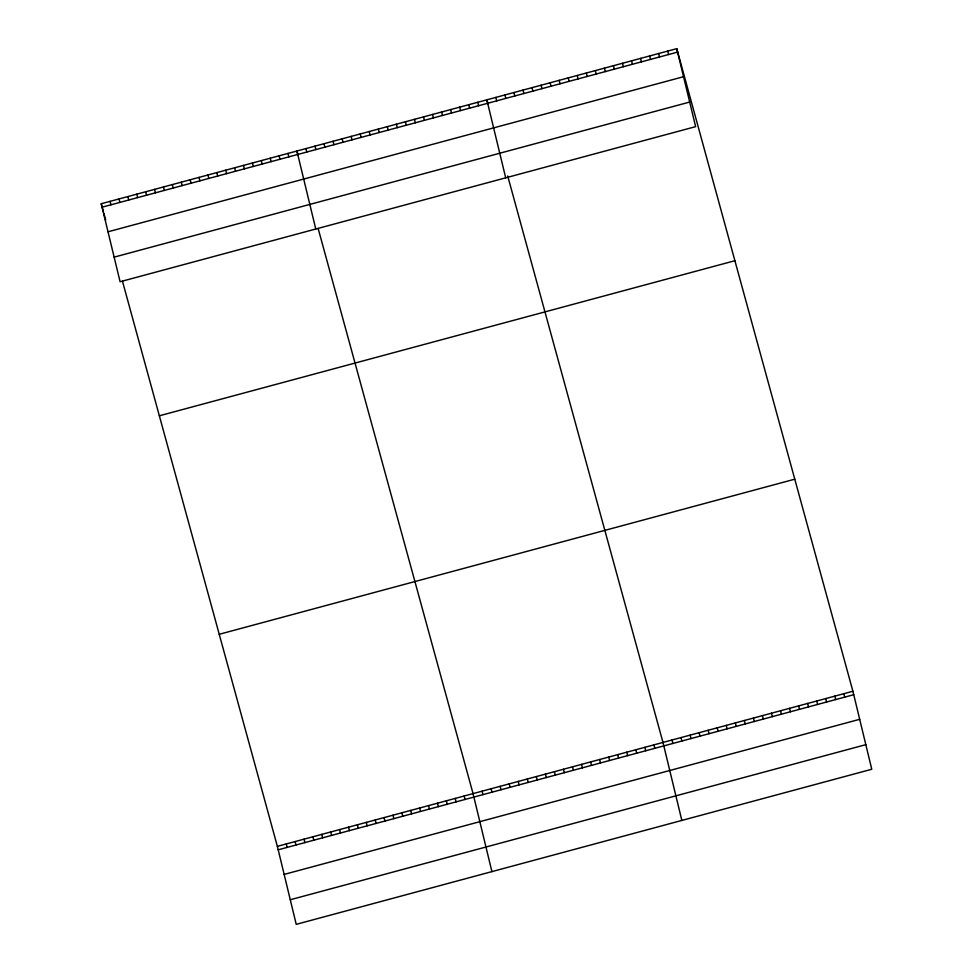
<?xml version="1.0" encoding="UTF-8"?>
<svg xmlns="http://www.w3.org/2000/svg" width="973" height="973" viewBox="0 0 973 973"><rect width="100%" height="100%" fill="white"/><g stroke="black" fill="none" stroke-linecap="round" stroke-linejoin="round"><path stroke-width="1.46" d="M676.77 48.65L695.634 126.648L120.093 281.744L101.228 203.746L676.77 48.65L852.907 691.256L871.772 769.254L296.23 924.35L277.366 846.352L122.464 281.221M102.056 207.2L677.609 52.104M108.015 231.793L683.557 76.709M114.145 257.14L689.687 102.056M159.353 415.799L734.895 260.715M219.241 634.287L794.783 479.19M277.366 846.352L852.907 691.256M278.193 849.806L853.735 694.71M284.152 874.411L859.694 719.315M290.282 899.745L865.824 744.661M487.959 103.904L486.841 99.83L505.705 177.828M507.699 175.955L662.978 742.435L681.842 820.434M298.03 155.084L296.911 151.01L315.775 229.008M318.147 228.497L473.048 793.615L491.912 871.613M101.228 203.746L103.466 211.895M103.831 213.257L105.692 220.056M843.859 693.688L844.698 697.155M834.822 696.133L835.649 699.587M825.773 698.565L826.612 702.02M667.721 51.083L668.56 54.537M816.724 701.01L817.563 704.464M658.685 53.527L659.512 56.981M807.687 703.443L808.514 706.897M649.636 55.96L650.475 59.414M798.638 705.875L799.478 709.329M640.587 58.404L641.426 61.858M789.59 708.32L790.429 711.774M631.55 60.837L632.389 64.291M780.553 710.752L781.392 714.206M622.501 63.269L623.34 66.723M771.504 713.197L772.343 716.651M613.464 65.714L614.291 69.168M762.467 715.629L763.294 719.083M604.415 68.146L605.255 71.601M753.418 718.062L754.257 721.516M595.367 70.579L596.206 74.045M744.369 720.506L745.209 723.961M586.33 73.024L587.157 76.478M735.333 722.939L736.16 726.393M577.281 75.456L578.12 78.91M726.284 725.371L727.123 728.838M568.244 77.901L569.071 81.355M717.235 727.816L718.074 731.27M559.195 80.333L560.034 83.787M708.198 730.249L709.037 733.703M550.146 82.766L550.986 86.22M699.149 732.693L699.988 736.147M541.11 85.21L541.937 88.665M690.112 735.126L690.939 738.58M532.061 87.643L532.9 91.097M681.064 737.558L681.903 741.012M523.012 90.088L523.851 93.542M672.015 740.003L672.854 743.457M513.975 92.52L514.814 95.974M504.926 94.953L505.765 98.407M653.929 744.88L654.768 748.334M495.889 97.397L496.716 100.851M644.892 747.313L645.719 750.767M635.843 749.745L636.683 753.199M477.792 102.262L478.631 105.729M626.794 752.19L627.634 755.644M468.755 104.707L469.582 108.161M617.758 754.622L618.585 758.076M459.706 107.139L460.545 110.594M608.709 757.055L609.548 760.521M450.657 109.584L451.496 113.038M599.66 759.499L600.499 762.954M441.62 112.017L442.46 115.471M590.623 761.932L591.462 765.386M432.571 114.449L433.411 117.903M581.574 764.377L582.413 767.831M423.535 116.894L424.362 120.348M572.538 766.809L573.365 770.263M414.486 119.326L415.325 122.78M563.489 769.242L564.328 772.696M405.437 121.771L406.276 125.225M554.44 771.686L555.279 775.14M396.4 124.203L397.227 127.658M545.403 774.119L546.23 777.573M387.351 126.636L388.191 130.09M536.354 776.563L537.193 780.018M378.315 129.081L379.142 132.535M527.305 778.996L528.144 782.45M369.266 131.513L370.105 134.967M518.268 781.428L519.108 784.883M360.217 133.946L361.056 137.412M509.22 783.873L510.059 787.327M351.18 136.39L352.007 139.844M500.183 786.306L501.01 789.76M342.131 138.823L342.97 142.277M491.134 788.738L491.973 792.204M333.082 141.267L333.921 144.722M482.085 791.183L482.924 794.637M324.045 143.7L324.885 147.154M314.997 146.132L315.836 149.599M464.145 796.011L464.985 799.465M305.96 148.577L306.787 152.031M455.255 798.407L456.094 801.861M446.364 800.803L447.203 804.27M288.02 153.406L288.847 156.86M437.461 803.212L438.3 806.666M279.117 155.802L279.956 159.256M428.57 805.608L429.409 809.062M270.226 158.198L271.066 161.652M419.679 808.004L420.518 811.458M261.336 160.594L262.163 164.06M410.776 810.4L411.615 813.854M252.433 163.002L253.272 166.456M401.885 812.796L402.725 816.25M243.542 165.398L244.381 168.852M392.995 815.192L393.834 818.646M234.651 167.794L235.478 171.248M384.092 817.588L384.931 821.042M225.748 170.19L226.587 173.644M375.201 819.984L376.04 823.438M216.857 172.586L217.697 176.04M366.31 822.38L367.149 825.834M207.967 174.982L208.794 178.436M357.419 824.776L358.246 828.23M199.064 177.378L199.903 180.832M348.516 827.172L349.356 830.626M190.173 179.774L191.012 183.228M339.626 829.568L340.465 833.022M181.282 182.17L182.109 185.624M330.735 831.964L331.562 835.418M172.379 184.566L173.218 188.02M321.832 834.36L322.671 837.826M163.488 186.962L164.328 190.416M312.941 836.768L313.78 840.222M154.598 189.358L155.425 192.812M304.05 839.164L304.877 842.618M145.695 191.754L146.534 195.22M295.147 841.56L295.987 845.014M136.804 194.162L137.643 197.616M286.257 843.956L287.096 847.41M127.913 196.558L128.74 200.012M119.01 198.954L119.849 202.408M110.119 201.35L110.958 204.804"/></g></svg>
